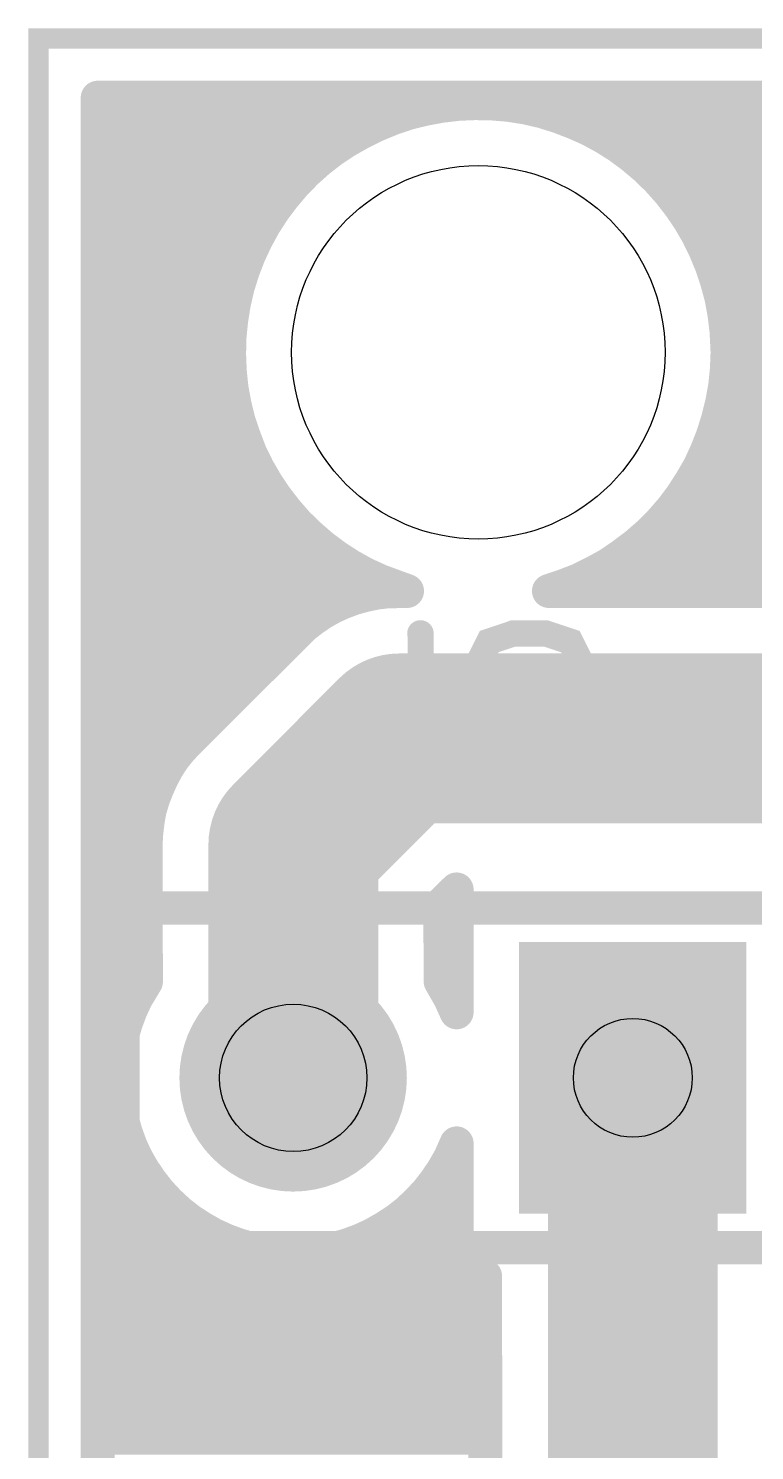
# Model space of a CAD drawing. Extents: x 0 to 2.03, y 0 to 1.72.
# Drawn here: x -0.003 to 0.2108, y 1.3027 to 1.7216 of the extents above; entities that cross this region are included whole.
import ezdxf

# ---------------------------------------------------------------- set-up
doc = ezdxf.new("R2010")
doc.units = 0
for name, color, linetype in [('Board_Outline', 17, 'CONTINUOUS'), ('Drill_Top', 9, 'CONTINUOUS'), ('Top', 5, 'CONTINUOUS'), ('Top_Silk', 2, 'CONTINUOUS')]:
    doc.layers.add(name, color=color, linetype=linetype)

msp = doc.modelspace()

# ---------------------------------------------------------------- linework, layer by layer
at = {"layer": 'Board_Outline', "linetype": 'CONTINUOUS', "const_width": 0.006}
msp.add_lwpolyline([(0.6312, 0.5874), (2.0248, 0.5874), (2.0248, 0), (0, 0), (0, 1.7186), (0.6312, 1.7186), (0.6312, 0.5874)], dxfattribs=at)
at = {"layer": 'Drill_Top'}
for centre, radius in [((0.1295, 1.6262), 0.055), ((0.075, 1.4125), 0.0217), ((0.175, 1.4125), 0.0175)]:
    msp.add_circle(centre, radius, dxfattribs=at)
at = {"layer": 'Top', "linetype": 'CONTINUOUS'}
for points, const_width in [([(0.6137, 1.7012), (0.0174, 1.7012)], 0.01), ([(0.0174, 1.7012), (0.0174, 0.0175)], 0.01), ([(0.1041, 1.6951), (0.1088, 1.6967)], 0.01), ([(0.1088, 1.6967), (0.1137, 1.6979)], 0.01), ([(0.1137, 1.6979), (0.1186, 1.6988)], 0.01), ([(0.1186, 1.6988), (0.1236, 1.6994)], 0.01), ([(0.1236, 1.6994), (0.1286, 1.6996)], 0.01), ([(0.1286, 1.6996), (0.1336, 1.6995)], 0.01), ([(0.1336, 1.6995), (0.1385, 1.6991)], 0.01), ([(0.1385, 1.6991), (0.1435, 1.6983)], 0.01), ([(0.1435, 1.6983), (0.1483, 1.6972)], 0.01), ([(0.1483, 1.6972), (0.1531, 1.6957)], 0.01), ([(0.1531, 1.6957), (0.1578, 1.6939)], 0.01), ([(0.095, 1.691), (0.0995, 1.6932)], 0.01), ([(0.0995, 1.6932), (0.1041, 1.6951)], 0.01), ([(0.1578, 1.6939), (0.1623, 1.6919)], 0.01), ([(0.1623, 1.6919), (0.1667, 1.6895)], 0.01), ([(0.0184, 1.6914), (0.0946, 1.6914)], 0.01), ([(0.0865, 1.6858), (0.0906, 1.6885)], 0.01), ([(0.0906, 1.6885), (0.095, 1.691)], 0.01), ([(0.1643, 1.6914), (0.6127, 1.6914)], 0.01), ([(0.1667, 1.6895), (0.171, 1.6868)], 0.01), ([(0.0825, 1.6827), (0.0865, 1.6858)], 0.01), ([(0.171, 1.6868), (0.175, 1.6838)], 0.01), ([(0.175, 1.6838), (0.1788, 1.6806)], 0.01), ([(0.0184, 1.6815), (0.0801, 1.6815)], 0.01), ([(0.0753, 1.6758), (0.0788, 1.6794)], 0.01), ([(0.0788, 1.6794), (0.0825, 1.6827)], 0.01), ([(0.1788, 1.6815), (0.6127, 1.6815)], 0.01), ([(0.1788, 1.6806), (0.1824, 1.6771)], 0.01), ([(0.0721, 1.672), (0.0753, 1.6758)], 0.01), ([(0.1824, 1.6771), (0.1857, 1.6734)], 0.01), ([(0.0184, 1.6716), (0.0708, 1.6716)], 0.01), ([(0.0691, 1.668), (0.0721, 1.672)], 0.01), ([(0.1857, 1.6734), (0.1888, 1.6694)], 0.01), ([(0.1881, 1.6716), (0.6127, 1.6716)], 0.01), ([(0.0664, 1.6638), (0.0691, 1.668)], 0.01), ([(0.1888, 1.6694), (0.1916, 1.6653)], 0.01), ([(0.064, 1.6594), (0.0664, 1.6638)], 0.01), ([(0.1916, 1.6653), (0.1941, 1.661)], 0.01), ([(0.0184, 1.6618), (0.0642, 1.6618)], 0.01), ([(0.0619, 1.6549), (0.064, 1.6594)], 0.01), ([(0.1941, 1.661), (0.1963, 1.6565)], 0.01), ([(0.1947, 1.6618), (0.6127, 1.6618)], 0.01), ([(0.0601, 1.6502), (0.0619, 1.6549)], 0.01), ([(0.1963, 1.6565), (0.1982, 1.6519)], 0.01), ([(0.0184, 1.6519), (0.0597, 1.6519)], 0.01), ([(0.0586, 1.6454), (0.0601, 1.6502)], 0.01), ([(0.1982, 1.6519), (0.1998, 1.6471)], 0.01), ([(0.1992, 1.6519), (0.6127, 1.6519)], 0.01), ([(0.0575, 1.6406), (0.0586, 1.6454)], 0.01), ([(0.1998, 1.6471), (0.2011, 1.6423)], 0.01), ([(0.0184, 1.642), (0.0568, 1.642)], 0.01), ([(0.2011, 1.6423), (0.202, 1.6374)], 0.01), ([(0.2021, 1.642), (0.6127, 1.642)], 0.01), ([(0.0567, 1.6356), (0.0575, 1.6406)], 0.01), ([(0.202, 1.6374), (0.2026, 1.6324)], 0.01), ([(0.0562, 1.6306), (0.0567, 1.6356)], 0.01), ([(0.0184, 1.6322), (0.0553, 1.6322)], 0.01), ([(0.0561, 1.6256), (0.0562, 1.6306)], 0.01), ([(0.2026, 1.6324), (0.2029, 1.6262)], 0.01), ([(0.2036, 1.6322), (0.6127, 1.6322)], 0.01), ([(0.0563, 1.6206), (0.0561, 1.6256)], 0.01), ([(0.2029, 1.6262), (0.2027, 1.6212)], 0.01), ([(0.0184, 1.6223), (0.0551, 1.6223)], 0.01), ([(0.0568, 1.6157), (0.0563, 1.6206)], 0.01), ([(0.2027, 1.6212), (0.2022, 1.6163)], 0.01), ([(0.2038, 1.6223), (0.6127, 1.6223)], 0.01), ([(0.2022, 1.6163), (0.2013, 1.6113)], 0.01), ([(0.0184, 1.6124), (0.0564, 1.6124)], 0.01), ([(0.0577, 1.6108), (0.0568, 1.6157)], 0.01), ([(0.2025, 1.6124), (0.6127, 1.6124)], 0.01), ([(0.0589, 1.6059), (0.0577, 1.6108)], 0.01), ([(0.2013, 1.6113), (0.2001, 1.6065)], 0.01), ([(0.0605, 1.6012), (0.0589, 1.6059)], 0.01), ([(0.2001, 1.6065), (0.1986, 1.6017)], 0.01), ([(0.0184, 1.6026), (0.059, 1.6026)], 0.01), ([(0.0623, 1.5965), (0.0605, 1.6012)], 0.01), ([(0.1986, 1.6017), (0.1968, 1.5971)], 0.01), ([(0.1999, 1.6026), (0.6127, 1.6026)], 0.01), ([(0.0645, 1.592), (0.0623, 1.5965)], 0.01), ([(0.1968, 1.5971), (0.1947, 1.5925)], 0.01), ([(0.0184, 1.5927), (0.0632, 1.5927)], 0.01), ([(0.067, 1.5877), (0.0645, 1.592)], 0.01), ([(0.1947, 1.5925), (0.1922, 1.5882)], 0.01), ([(0.1957, 1.5927), (0.6127, 1.5927)], 0.01), ([(0.0698, 1.5835), (0.067, 1.5877)], 0.01), ([(0.1922, 1.5882), (0.1895, 1.584)], 0.01), ([(0.0184, 1.5828), (0.0693, 1.5828)], 0.01), ([(0.0728, 1.5796), (0.0698, 1.5835)], 0.01), ([(0.1895, 1.584), (0.1865, 1.58)], 0.01), ([(0.1896, 1.5828), (0.6127, 1.5828)], 0.01), ([(0.0761, 1.5758), (0.0728, 1.5796)], 0.01), ([(0.1865, 1.58), (0.1832, 1.5762)], 0.01), ([(0.0797, 1.5723), (0.0761, 1.5758)], 0.01), ([(0.1832, 1.5762), (0.1797, 1.5727)], 0.01), ([(0.0184, 1.5729), (0.078, 1.5729)], 0.01), ([(0.0835, 1.569), (0.0797, 1.5723)], 0.01), ([(0.1797, 1.5727), (0.1759, 1.5694)], 0.01), ([(0.1809, 1.5729), (0.6127, 1.5729)], 0.01), ([(0.0875, 1.566), (0.0835, 1.569)], 0.01), ([(0.0917, 1.5633), (0.0875, 1.566)], 0.01), ([(0.1719, 1.5664), (0.1678, 1.5636)], 0.01), ([(0.1759, 1.5694), (0.1719, 1.5664)], 0.01), ([(0.0184, 1.5631), (0.091, 1.5631)], 0.01), ([(0.096, 1.5609), (0.0917, 1.5633)], 0.01), ([(0.1678, 1.5636), (0.1634, 1.5612)], 0.01), ([(0.1678, 1.5631), (0.6127, 1.5631)], 0.01), ([(0.1006, 1.5588), (0.096, 1.5609)], 0.01), ([(0.1085, 1.5559), (0.1006, 1.5588)], 0.01), ([(0.1589, 1.559), (0.1542, 1.5572)], 0.01), ([(0.1634, 1.5612), (0.1589, 1.559)], 0.01), ([(0.0896, 1.5526), (0.0928, 1.5538)], 0.01), ([(0.0928, 1.5538), (0.0961, 1.5547)], 0.01), ([(0.0961, 1.5547), (0.0994, 1.5554)], 0.01), ([(0.0994, 1.5554), (0.1028, 1.5558)], 0.01), ([(0.1028, 1.5558), (0.1085, 1.5559)], 0.01), ([(0.1542, 1.5572), (0.1503, 1.5559)], 0.01), ([(0.1503, 1.5559), (0.2624, 1.5559)], 0.01), ([(0.0184, 1.5532), (0.0902, 1.5532)], 0.01), ([(0.0807, 1.5476), (0.0835, 1.5495)], 0.01), ([(0.0835, 1.5495), (0.0865, 1.5512)], 0.01), ([(0.0865, 1.5512), (0.0896, 1.5526)], 0.01), ([(0.0443, 1.5119), (0.078, 1.5455)], 0.01), ([(0.078, 1.5455), (0.0807, 1.5476)], 0.01), ([(0.0184, 1.5433), (0.0747, 1.5433)], 0.01), ([(0.0184, 1.5335), (0.0648, 1.5335)], 0.01), ([(0.075, 1.4812), (0.1062, 1.5125)], 0.05), ([(0.1062, 1.5125), (0.2624, 1.5125)], 0.05), ([(0.0184, 1.5236), (0.055, 1.5236)], 0.01), ([(0.0184, 1.5137), (0.0451, 1.5137)], 0.01), ([(0.0419, 1.5094), (0.0443, 1.5119)], 0.01), ([(0.0398, 1.5068), (0.0419, 1.5094)], 0.01), ([(0.0184, 1.5039), (0.0369, 1.5039)], 0.01), ([(0.0363, 1.5009), (0.0379, 1.5039)], 0.01), ([(0.0379, 1.5039), (0.0398, 1.5068)], 0.01), ([(0.0349, 1.4978), (0.0363, 1.5009)], 0.01), ([(0.075, 1.4125), (0.075, 1.4812)], 0.05), ([(0.0327, 1.4914), (0.0337, 1.4947)], 0.01), ([(0.0337, 1.4947), (0.0349, 1.4978)], 0.01), ([(0.0184, 1.494), (0.0325, 1.494)], 0.01), ([(0.0321, 1.488), (0.0327, 1.4914)], 0.01), ([(0.0317, 1.4846), (0.0321, 1.488)], 0.01), ([(0.0184, 1.4841), (0.0307, 1.4841)], 0.01), ([(0.0315, 1.4812), (0.0317, 1.4846)], 0.01), ([(0.0316, 1.4408), (0.0315, 1.4812)], 0.01), ([(0.0184, 1.4743), (0.0306, 1.4743)], 0.01), ([(0.1231, 1.468), (0.1183, 1.4633)], 0.01), ([(0.1231, 1.4318), (0.1231, 1.468)], 0.01), ([(0.0184, 1.4644), (0.0306, 1.4644)], 0.01), ([(0.1183, 1.4633), (0.1184, 1.4409)], 0.01), ([(0.0184, 1.4545), (0.0306, 1.4545)], 0.01), ([(0.0184, 1.4447), (0.0306, 1.4447)], 0.01), ([(0.0287, 1.436), (0.0316, 1.4408)], 0.01), ([(0.1184, 1.4409), (0.1212, 1.436)], 0.01), ([(0.027, 1.4323), (0.0287, 1.436)], 0.01), ([(0.1212, 1.436), (0.1231, 1.4318)], 0.01), ([(0.0184, 1.4348), (0.0271, 1.4348)], 0.01), ([(0.0256, 1.4285), (0.027, 1.4323)], 0.01), ([(0.175, 1.2062), (0.175, 1.4125)], 0.05), ([(0.0245, 1.4246), (0.0256, 1.4285)], 0.01), ([(0.0184, 1.4249), (0.0236, 1.4249)], 0.01), ([(0.0237, 1.4206), (0.0245, 1.4246)], 0.01), ([(0.0232, 1.4166), (0.0237, 1.4206)], 0.01), ([(0.0184, 1.415), (0.0221, 1.415)], 0.01), ([(0.0231, 1.4125), (0.0232, 1.4166)], 0.01), ([(0.0232, 1.4084), (0.0231, 1.4125)], 0.01), ([(0.0237, 1.4044), (0.0232, 1.4084)], 0.01), ([(0.0184, 1.4052), (0.0226, 1.4052)], 0.01), ([(0.0245, 1.4004), (0.0237, 1.4044)], 0.01), ([(0.0256, 1.3965), (0.0245, 1.4004)], 0.01), ([(0.0184, 1.3953), (0.025, 1.3953)], 0.01), ([(0.027, 1.3926), (0.0256, 1.3965)], 0.01), ([(0.0287, 1.3889), (0.027, 1.3926)], 0.01), ([(0.1231, 1.3932), (0.1212, 1.3889)], 0.01), ([(0.1231, 1.3541), (0.1231, 1.3932)], 0.01), ([(0.0307, 1.3854), (0.0287, 1.3889)], 0.01), ([(0.1212, 1.3889), (0.1192, 1.3854)], 0.01), ([(0.0184, 1.3854), (0.0297, 1.3854)], 0.01), ([(0.033, 1.382), (0.0307, 1.3854)], 0.01), ([(0.0355, 1.3788), (0.033, 1.382)], 0.01), ([(0.1169, 1.382), (0.1144, 1.3788)], 0.01), ([(0.1192, 1.3854), (0.1169, 1.382)], 0.01), ([(0.0383, 1.3758), (0.0355, 1.3788)], 0.01), ([(0.1144, 1.3788), (0.1116, 1.3758)], 0.01), ([(0.0184, 1.3756), (0.0375, 1.3756)], 0.01), ([(0.0413, 1.373), (0.0383, 1.3758)], 0.01), ([(0.1116, 1.3758), (0.1086, 1.373)], 0.01), ([(0.1124, 1.3756), (0.1221, 1.3756)], 0.01), ([(0.0445, 1.3705), (0.0413, 1.373)], 0.01), ([(0.0479, 1.3683), (0.0445, 1.3705)], 0.01), ([(0.1054, 1.3705), (0.102, 1.3683)], 0.01), ([(0.1086, 1.373), (0.1054, 1.3705)], 0.01), ([(0.0184, 1.3657), (0.0516, 1.3657)], 0.01), ([(0.0514, 1.3663), (0.0479, 1.3683)], 0.01), ([(0.0551, 1.3646), (0.0514, 1.3663)], 0.01), ([(0.0985, 1.3663), (0.0948, 1.3646)], 0.01), ([(0.0983, 1.3657), (0.1221, 1.3657)], 0.01), ([(0.102, 1.3683), (0.0985, 1.3663)], 0.01), ([(0.0589, 1.3632), (0.0551, 1.3646)], 0.01), ([(0.0628, 1.3621), (0.0589, 1.3632)], 0.01), ([(0.0668, 1.3613), (0.0628, 1.3621)], 0.01), ([(0.0709, 1.3608), (0.0668, 1.3613)], 0.01), ([(0.075, 1.3606), (0.0709, 1.3608)], 0.01), ([(0.079, 1.3608), (0.075, 1.3606)], 0.01), ([(0.0831, 1.3613), (0.079, 1.3608)], 0.01), ([(0.0871, 1.3621), (0.0831, 1.3613)], 0.01), ([(0.091, 1.3632), (0.0871, 1.3621)], 0.01), ([(0.0948, 1.3646), (0.091, 1.3632)], 0.01), ([(0.0184, 1.3558), (0.1221, 1.3558)], 0.01), ([(0.1315, 1.3541), (0.1231, 1.3541)], 0.01), ([(0.1316, 1.2242), (0.1315, 1.3541)], 0.01), ([(0.0184, 1.346), (0.1306, 1.346)], 0.01), ([(0.0184, 1.3361), (0.1306, 1.3361)], 0.01), ([(0.0184, 1.3262), (0.1306, 1.3262)], 0.01), ([(0.0184, 1.3164), (0.1306, 1.3164)], 0.01), ([(0.0184, 1.3065), (0.1306, 1.3065)], 0.01)]:
    msp.add_lwpolyline(points, dxfattribs=dict(at, const_width=const_width))
for points, const_width in [([(0.0149, 1.7012, 1), (0.0199, 1.7012, 1), (0.0149, 1.7012, 1)], 0.005), ([(0.0149, 1.7012, 1), (0.0199, 1.7012, 1), (0.0149, 1.7012, 1)], 0.005), ([(0.1063, 1.6967, 1), (0.1113, 1.6967, 1), (0.1063, 1.6967, 1)], 0.005), ([(0.1063, 1.6967, 1), (0.1113, 1.6967, 1), (0.1063, 1.6967, 1)], 0.005), ([(0.1112, 1.6979, 1), (0.1162, 1.6979, 1), (0.1112, 1.6979, 1)], 0.005), ([(0.1112, 1.6979, 1), (0.1162, 1.6979, 1), (0.1112, 1.6979, 1)], 0.005), ([(0.1161, 1.6988, 1), (0.1211, 1.6988, 1), (0.1161, 1.6988, 1)], 0.005), ([(0.1161, 1.6988, 1), (0.1211, 1.6988, 1), (0.1161, 1.6988, 1)], 0.005), ([(0.1211, 1.6994, 1), (0.1261, 1.6994, 1), (0.1211, 1.6994, 1)], 0.005), ([(0.1211, 1.6994, 1), (0.1261, 1.6994, 1), (0.1211, 1.6994, 1)], 0.005), ([(0.1261, 1.6996, 1), (0.1311, 1.6996, 1), (0.1261, 1.6996, 1)], 0.005), ([(0.1261, 1.6996, 1), (0.1311, 1.6996, 1), (0.1261, 1.6996, 1)], 0.005), ([(0.1311, 1.6995, 1), (0.1361, 1.6995, 1), (0.1311, 1.6995, 1)], 0.005), ([(0.1311, 1.6995, 1), (0.1361, 1.6995, 1), (0.1311, 1.6995, 1)], 0.005), ([(0.136, 1.6991, 1), (0.141, 1.6991, 1), (0.136, 1.6991, 1)], 0.005), ([(0.136, 1.6991, 1), (0.141, 1.6991, 1), (0.136, 1.6991, 1)], 0.005), ([(0.141, 1.6983, 1), (0.146, 1.6983, 1), (0.141, 1.6983, 1)], 0.005), ([(0.141, 1.6983, 1), (0.146, 1.6983, 1), (0.141, 1.6983, 1)], 0.005), ([(0.1458, 1.6972, 1), (0.1508, 1.6972, 1), (0.1458, 1.6972, 1)], 0.005), ([(0.1458, 1.6972, 1), (0.1508, 1.6972, 1), (0.1458, 1.6972, 1)], 0.005), ([(0.1506, 1.6957, 1), (0.1556, 1.6957, 1), (0.1506, 1.6957, 1)], 0.005), ([(0.1506, 1.6957, 1), (0.1556, 1.6957, 1), (0.1506, 1.6957, 1)], 0.005), ([(0.097, 1.6932, 1), (0.102, 1.6932, 1), (0.097, 1.6932, 1)], 0.005), ([(0.097, 1.6932, 1), (0.102, 1.6932, 1), (0.097, 1.6932, 1)], 0.005), ([(0.1016, 1.6951, 1), (0.1066, 1.6951, 1), (0.1016, 1.6951, 1)], 0.005), ([(0.1016, 1.6951, 1), (0.1066, 1.6951, 1), (0.1016, 1.6951, 1)], 0.005), ([(0.1553, 1.6939, 1), (0.1603, 1.6939, 1), (0.1553, 1.6939, 1)], 0.005), ([(0.1553, 1.6939, 1), (0.1603, 1.6939, 1), (0.1553, 1.6939, 1)], 0.005), ([(0.1598, 1.6919, 1), (0.1648, 1.6919, 1), (0.1598, 1.6919, 1)], 0.005), ([(0.1598, 1.6919, 1), (0.1648, 1.6919, 1), (0.1598, 1.6919, 1)], 0.005), ([(0.0881, 1.6885, 1), (0.0931, 1.6885, 1), (0.0881, 1.6885, 1)], 0.005), ([(0.0881, 1.6885, 1), (0.0931, 1.6885, 1), (0.0881, 1.6885, 1)], 0.005), ([(0.0925, 1.691, 1), (0.0975, 1.691, 1), (0.0925, 1.691, 1)], 0.005), ([(0.0925, 1.691, 1), (0.0975, 1.691, 1), (0.0925, 1.691, 1)], 0.005), ([(0.1642, 1.6895, 1), (0.1692, 1.6895, 1), (0.1642, 1.6895, 1)], 0.005), ([(0.1642, 1.6895, 1), (0.1692, 1.6895, 1), (0.1642, 1.6895, 1)], 0.005), ([(0.084, 1.6858, 1), (0.089, 1.6858, 1), (0.084, 1.6858, 1)], 0.005), ([(0.084, 1.6858, 1), (0.089, 1.6858, 1), (0.084, 1.6858, 1)], 0.005), ([(0.1685, 1.6868, 1), (0.1735, 1.6868, 1), (0.1685, 1.6868, 1)], 0.005), ([(0.1685, 1.6868, 1), (0.1735, 1.6868, 1), (0.1685, 1.6868, 1)], 0.005), ([(0.1725, 1.6838, 1), (0.1775, 1.6838, 1), (0.1725, 1.6838, 1)], 0.005), ([(0.1725, 1.6838, 1), (0.1775, 1.6838, 1), (0.1725, 1.6838, 1)], 0.005), ([(0.0763, 1.6794, 1), (0.0813, 1.6794, 1), (0.0763, 1.6794, 1)], 0.005), ([(0.0763, 1.6794, 1), (0.0813, 1.6794, 1), (0.0763, 1.6794, 1)], 0.005), ([(0.08, 1.6827, 1), (0.085, 1.6827, 1), (0.08, 1.6827, 1)], 0.005), ([(0.08, 1.6827, 1), (0.085, 1.6827, 1), (0.08, 1.6827, 1)], 0.005), ([(0.1763, 1.6806, 1), (0.1813, 1.6806, 1), (0.1763, 1.6806, 1)], 0.005), ([(0.1763, 1.6806, 1), (0.1813, 1.6806, 1), (0.1763, 1.6806, 1)], 0.005), ([(0.0728, 1.6758, 1), (0.0778, 1.6758, 1), (0.0728, 1.6758, 1)], 0.005), ([(0.0728, 1.6758, 1), (0.0778, 1.6758, 1), (0.0728, 1.6758, 1)], 0.005), ([(0.1799, 1.6771, 1), (0.1849, 1.6771, 1), (0.1799, 1.6771, 1)], 0.005), ([(0.1799, 1.6771, 1), (0.1849, 1.6771, 1), (0.1799, 1.6771, 1)], 0.005), ([(0.0696, 1.672, 1), (0.0746, 1.672, 1), (0.0696, 1.672, 1)], 0.005), ([(0.0696, 1.672, 1), (0.0746, 1.672, 1), (0.0696, 1.672, 1)], 0.005), ([(0.1832, 1.6734, 1), (0.1882, 1.6734, 1), (0.1832, 1.6734, 1)], 0.005), ([(0.1832, 1.6734, 1), (0.1882, 1.6734, 1), (0.1832, 1.6734, 1)], 0.005), ([(0.0666, 1.668, 1), (0.0716, 1.668, 1), (0.0666, 1.668, 1)], 0.005), ([(0.0666, 1.668, 1), (0.0716, 1.668, 1), (0.0666, 1.668, 1)], 0.005), ([(0.1863, 1.6694, 1), (0.1913, 1.6694, 1), (0.1863, 1.6694, 1)], 0.005), ([(0.1863, 1.6694, 1), (0.1913, 1.6694, 1), (0.1863, 1.6694, 1)], 0.005), ([(0.0639, 1.6638, 1), (0.0689, 1.6638, 1), (0.0639, 1.6638, 1)], 0.005), ([(0.0639, 1.6638, 1), (0.0689, 1.6638, 1), (0.0639, 1.6638, 1)], 0.005), ([(0.1891, 1.6653, 1), (0.1941, 1.6653, 1), (0.1891, 1.6653, 1)], 0.005), ([(0.1891, 1.6653, 1), (0.1941, 1.6653, 1), (0.1891, 1.6653, 1)], 0.005), ([(0.0615, 1.6594, 1), (0.0665, 1.6594, 1), (0.0615, 1.6594, 1)], 0.005), ([(0.0615, 1.6594, 1), (0.0665, 1.6594, 1), (0.0615, 1.6594, 1)], 0.005), ([(0.1916, 1.661, 1), (0.1966, 1.661, 1), (0.1916, 1.661, 1)], 0.005), ([(0.1916, 1.661, 1), (0.1966, 1.661, 1), (0.1916, 1.661, 1)], 0.005), ([(0.0594, 1.6549, 1), (0.0644, 1.6549, 1), (0.0594, 1.6549, 1)], 0.005), ([(0.0594, 1.6549, 1), (0.0644, 1.6549, 1), (0.0594, 1.6549, 1)], 0.005), ([(0.1938, 1.6565, 1), (0.1988, 1.6565, 1), (0.1938, 1.6565, 1)], 0.005), ([(0.1938, 1.6565, 1), (0.1988, 1.6565, 1), (0.1938, 1.6565, 1)], 0.005), ([(0.0576, 1.6502, 1), (0.0626, 1.6502, 1), (0.0576, 1.6502, 1)], 0.005), ([(0.0576, 1.6502, 1), (0.0626, 1.6502, 1), (0.0576, 1.6502, 1)], 0.005), ([(0.1957, 1.6519, 1), (0.2007, 1.6519, 1), (0.1957, 1.6519, 1)], 0.005), ([(0.1957, 1.6519, 1), (0.2007, 1.6519, 1), (0.1957, 1.6519, 1)], 0.005), ([(0.0561, 1.6454, 1), (0.0611, 1.6454, 1), (0.0561, 1.6454, 1)], 0.005), ([(0.0561, 1.6454, 1), (0.0611, 1.6454, 1), (0.0561, 1.6454, 1)], 0.005), ([(0.1973, 1.6471, 1), (0.2023, 1.6471, 1), (0.1973, 1.6471, 1)], 0.005), ([(0.1973, 1.6471, 1), (0.2023, 1.6471, 1), (0.1973, 1.6471, 1)], 0.005), ([(0.1986, 1.6423, 1), (0.2036, 1.6423, 1), (0.1986, 1.6423, 1)], 0.005), ([(0.1986, 1.6423, 1), (0.2036, 1.6423, 1), (0.1986, 1.6423, 1)], 0.005), ([(0.055, 1.6406, 1), (0.06, 1.6406, 1), (0.055, 1.6406, 1)], 0.005), ([(0.055, 1.6406, 1), (0.06, 1.6406, 1), (0.055, 1.6406, 1)], 0.005), ([(0.1995, 1.6374, 1), (0.2045, 1.6374, 1), (0.1995, 1.6374, 1)], 0.005), ([(0.1995, 1.6374, 1), (0.2045, 1.6374, 1), (0.1995, 1.6374, 1)], 0.005), ([(0.0542, 1.6356, 1), (0.0592, 1.6356, 1), (0.0542, 1.6356, 1)], 0.005), ([(0.0542, 1.6356, 1), (0.0592, 1.6356, 1), (0.0542, 1.6356, 1)], 0.005), ([(0.0537, 1.6306, 1), (0.0587, 1.6306, 1), (0.0537, 1.6306, 1)], 0.005), ([(0.0537, 1.6306, 1), (0.0587, 1.6306, 1), (0.0537, 1.6306, 1)], 0.005), ([(0.2001, 1.6324, 1), (0.2051, 1.6324, 1), (0.2001, 1.6324, 1)], 0.005), ([(0.2001, 1.6324, 1), (0.2051, 1.6324, 1), (0.2001, 1.6324, 1)], 0.005), ([(0.0536, 1.6256, 1), (0.0586, 1.6256, 1), (0.0536, 1.6256, 1)], 0.005), ([(0.0536, 1.6256, 1), (0.0586, 1.6256, 1), (0.0536, 1.6256, 1)], 0.005), ([(0.2004, 1.6262, 1), (0.2054, 1.6262, 1), (0.2004, 1.6262, 1)], 0.005), ([(0.2004, 1.6262, 1), (0.2054, 1.6262, 1), (0.2004, 1.6262, 1)], 0.005), ([(0.0538, 1.6206, 1), (0.0588, 1.6206, 1), (0.0538, 1.6206, 1)], 0.005), ([(0.0538, 1.6206, 1), (0.0588, 1.6206, 1), (0.0538, 1.6206, 1)], 0.005), ([(0.2002, 1.6212, 1), (0.2052, 1.6212, 1), (0.2002, 1.6212, 1)], 0.005), ([(0.2002, 1.6212, 1), (0.2052, 1.6212, 1), (0.2002, 1.6212, 1)], 0.005), ([(0.1997, 1.6163, 1), (0.2047, 1.6163, 1), (0.1997, 1.6163, 1)], 0.005), ([(0.1997, 1.6163, 1), (0.2047, 1.6163, 1), (0.1997, 1.6163, 1)], 0.005), ([(0.0543, 1.6157, 1), (0.0593, 1.6157, 1), (0.0543, 1.6157, 1)], 0.005), ([(0.0543, 1.6157, 1), (0.0593, 1.6157, 1), (0.0543, 1.6157, 1)], 0.005), ([(0.0552, 1.6108, 1), (0.0602, 1.6108, 1), (0.0552, 1.6108, 1)], 0.005), ([(0.0552, 1.6108, 1), (0.0602, 1.6108, 1), (0.0552, 1.6108, 1)], 0.005), ([(0.1988, 1.6113, 1), (0.2038, 1.6113, 1), (0.1988, 1.6113, 1)], 0.005), ([(0.1988, 1.6113, 1), (0.2038, 1.6113, 1), (0.1988, 1.6113, 1)], 0.005), ([(0.0564, 1.6059, 1), (0.0614, 1.6059, 1), (0.0564, 1.6059, 1)], 0.005), ([(0.0564, 1.6059, 1), (0.0614, 1.6059, 1), (0.0564, 1.6059, 1)], 0.005), ([(0.1976, 1.6065, 1), (0.2026, 1.6065, 1), (0.1976, 1.6065, 1)], 0.005), ([(0.1976, 1.6065, 1), (0.2026, 1.6065, 1), (0.1976, 1.6065, 1)], 0.005), ([(0.058, 1.6012, 1), (0.063, 1.6012, 1), (0.058, 1.6012, 1)], 0.005), ([(0.058, 1.6012, 1), (0.063, 1.6012, 1), (0.058, 1.6012, 1)], 0.005), ([(0.1961, 1.6017, 1), (0.2011, 1.6017, 1), (0.1961, 1.6017, 1)], 0.005), ([(0.1961, 1.6017, 1), (0.2011, 1.6017, 1), (0.1961, 1.6017, 1)], 0.005), ([(0.0598, 1.5965, 1), (0.0648, 1.5965, 1), (0.0598, 1.5965, 1)], 0.005), ([(0.0598, 1.5965, 1), (0.0648, 1.5965, 1), (0.0598, 1.5965, 1)], 0.005), ([(0.1943, 1.5971, 1), (0.1993, 1.5971, 1), (0.1943, 1.5971, 1)], 0.005), ([(0.1943, 1.5971, 1), (0.1993, 1.5971, 1), (0.1943, 1.5971, 1)], 0.005), ([(0.062, 1.592, 1), (0.067, 1.592, 1), (0.062, 1.592, 1)], 0.005), ([(0.062, 1.592, 1), (0.067, 1.592, 1), (0.062, 1.592, 1)], 0.005), ([(0.1922, 1.5925, 1), (0.1972, 1.5925, 1), (0.1922, 1.5925, 1)], 0.005), ([(0.1922, 1.5925, 1), (0.1972, 1.5925, 1), (0.1922, 1.5925, 1)], 0.005), ([(0.0645, 1.5877, 1), (0.0695, 1.5877, 1), (0.0645, 1.5877, 1)], 0.005), ([(0.0645, 1.5877, 1), (0.0695, 1.5877, 1), (0.0645, 1.5877, 1)], 0.005), ([(0.1897, 1.5882, 1), (0.1947, 1.5882, 1), (0.1897, 1.5882, 1)], 0.005), ([(0.1897, 1.5882, 1), (0.1947, 1.5882, 1), (0.1897, 1.5882, 1)], 0.005), ([(0.0673, 1.5835, 1), (0.0723, 1.5835, 1), (0.0673, 1.5835, 1)], 0.005), ([(0.0673, 1.5835, 1), (0.0723, 1.5835, 1), (0.0673, 1.5835, 1)], 0.005), ([(0.187, 1.584, 1), (0.192, 1.584, 1), (0.187, 1.584, 1)], 0.005), ([(0.187, 1.584, 1), (0.192, 1.584, 1), (0.187, 1.584, 1)], 0.005), ([(0.0703, 1.5796, 1), (0.0753, 1.5796, 1), (0.0703, 1.5796, 1)], 0.005), ([(0.0703, 1.5796, 1), (0.0753, 1.5796, 1), (0.0703, 1.5796, 1)], 0.005), ([(0.184, 1.58, 1), (0.189, 1.58, 1), (0.184, 1.58, 1)], 0.005), ([(0.184, 1.58, 1), (0.189, 1.58, 1), (0.184, 1.58, 1)], 0.005), ([(0.0736, 1.5758, 1), (0.0786, 1.5758, 1), (0.0736, 1.5758, 1)], 0.005), ([(0.0736, 1.5758, 1), (0.0786, 1.5758, 1), (0.0736, 1.5758, 1)], 0.005), ([(0.1807, 1.5762, 1), (0.1857, 1.5762, 1), (0.1807, 1.5762, 1)], 0.005), ([(0.1807, 1.5762, 1), (0.1857, 1.5762, 1), (0.1807, 1.5762, 1)], 0.005), ([(0.0772, 1.5723, 1), (0.0822, 1.5723, 1), (0.0772, 1.5723, 1)], 0.005), ([(0.0772, 1.5723, 1), (0.0822, 1.5723, 1), (0.0772, 1.5723, 1)], 0.005), ([(0.1772, 1.5727, 1), (0.1822, 1.5727, 1), (0.1772, 1.5727, 1)], 0.005), ([(0.1772, 1.5727, 1), (0.1822, 1.5727, 1), (0.1772, 1.5727, 1)], 0.005), ([(0.081, 1.569, 1), (0.086, 1.569, 1), (0.081, 1.569, 1)], 0.005), ([(0.081, 1.569, 1), (0.086, 1.569, 1), (0.081, 1.569, 1)], 0.005), ([(0.085, 1.566, 1), (0.09, 1.566, 1), (0.085, 1.566, 1)], 0.005), ([(0.085, 1.566, 1), (0.09, 1.566, 1), (0.085, 1.566, 1)], 0.005), ([(0.1694, 1.5664, 1), (0.1744, 1.5664, 1), (0.1694, 1.5664, 1)], 0.005), ([(0.1694, 1.5664, 1), (0.1744, 1.5664, 1), (0.1694, 1.5664, 1)], 0.005), ([(0.1734, 1.5694, 1), (0.1784, 1.5694, 1), (0.1734, 1.5694, 1)], 0.005), ([(0.1734, 1.5694, 1), (0.1784, 1.5694, 1), (0.1734, 1.5694, 1)], 0.005), ([(0.0892, 1.5633, 1), (0.0942, 1.5633, 1), (0.0892, 1.5633, 1)], 0.005), ([(0.0892, 1.5633, 1), (0.0942, 1.5633, 1), (0.0892, 1.5633, 1)], 0.005), ([(0.1653, 1.5636, 1), (0.1703, 1.5636, 1), (0.1653, 1.5636, 1)], 0.005), ([(0.1653, 1.5636, 1), (0.1703, 1.5636, 1), (0.1653, 1.5636, 1)], 0.005), ([(0.0935, 1.5609, 1), (0.0985, 1.5609, 1), (0.0935, 1.5609, 1)], 0.005), ([(0.0935, 1.5609, 1), (0.0985, 1.5609, 1), (0.0935, 1.5609, 1)], 0.005), ([(0.0981, 1.5588, 1), (0.1031, 1.5588, 1), (0.0981, 1.5588, 1)], 0.005), ([(0.0981, 1.5588, 1), (0.1031, 1.5588, 1), (0.0981, 1.5588, 1)], 0.005), ([(0.1564, 1.559, 1), (0.1614, 1.559, 1), (0.1564, 1.559, 1)], 0.005), ([(0.1564, 1.559, 1), (0.1614, 1.559, 1), (0.1564, 1.559, 1)], 0.005), ([(0.1609, 1.5612, 1), (0.1659, 1.5612, 1), (0.1609, 1.5612, 1)], 0.005), ([(0.1609, 1.5612, 1), (0.1659, 1.5612, 1), (0.1609, 1.5612, 1)], 0.005), ([(0.0903, 1.5538, 1), (0.0953, 1.5538, 1), (0.0903, 1.5538, 1)], 0.005), ([(0.0903, 1.5538, 1), (0.0953, 1.5538, 1), (0.0903, 1.5538, 1)], 0.005), ([(0.0936, 1.5547, 1), (0.0986, 1.5547, 1), (0.0936, 1.5547, 1)], 0.005), ([(0.0936, 1.5547, 1), (0.0986, 1.5547, 1), (0.0936, 1.5547, 1)], 0.005), ([(0.0969, 1.5554, 1), (0.1019, 1.5554, 1), (0.0969, 1.5554, 1)], 0.005), ([(0.0969, 1.5554, 1), (0.1019, 1.5554, 1), (0.0969, 1.5554, 1)], 0.005), ([(0.1003, 1.5558, 1), (0.1053, 1.5558, 1), (0.1003, 1.5558, 1)], 0.005), ([(0.1003, 1.5558, 1), (0.1053, 1.5558, 1), (0.1003, 1.5558, 1)], 0.005), ([(0.106, 1.5559, 1), (0.111, 1.5559, 1), (0.106, 1.5559, 1)], 0.005), ([(0.106, 1.5559, 1), (0.111, 1.5559, 1), (0.106, 1.5559, 1)], 0.005), ([(0.1478, 1.5559, 1), (0.1528, 1.5559, 1), (0.1478, 1.5559, 1)], 0.005), ([(0.1478, 1.5559, 1), (0.1528, 1.5559, 1), (0.1478, 1.5559, 1)], 0.005), ([(0.1517, 1.5572, 1), (0.1567, 1.5572, 1), (0.1517, 1.5572, 1)], 0.005), ([(0.1517, 1.5572, 1), (0.1567, 1.5572, 1), (0.1517, 1.5572, 1)], 0.005), ([(0.081, 1.5495, 1), (0.086, 1.5495, 1), (0.081, 1.5495, 1)], 0.005), ([(0.081, 1.5495, 1), (0.086, 1.5495, 1), (0.081, 1.5495, 1)], 0.005), ([(0.084, 1.5512, 1), (0.089, 1.5512, 1), (0.084, 1.5512, 1)], 0.005), ([(0.084, 1.5512, 1), (0.089, 1.5512, 1), (0.084, 1.5512, 1)], 0.005), ([(0.0871, 1.5526, 1), (0.0921, 1.5526, 1), (0.0871, 1.5526, 1)], 0.005), ([(0.0871, 1.5526, 1), (0.0921, 1.5526, 1), (0.0871, 1.5526, 1)], 0.005), ([(0.0755, 1.5455, 1), (0.0805, 1.5455, 1), (0.0755, 1.5455, 1)], 0.005), ([(0.0755, 1.5455, 1), (0.0805, 1.5455, 1), (0.0755, 1.5455, 1)], 0.005), ([(0.0782, 1.5476, 1), (0.0832, 1.5476, 1), (0.0782, 1.5476, 1)], 0.005), ([(0.0782, 1.5476, 1), (0.0832, 1.5476, 1), (0.0782, 1.5476, 1)], 0.005), ([(0.0937, 1.5125, 1), (0.1187, 1.5125, 1), (0.0937, 1.5125, 1)], 0.025), ([(0.0937, 1.5125, 1), (0.1187, 1.5125, 1), (0.0937, 1.5125, 1)], 0.025), ([(0.0418, 1.5119, 1), (0.0468, 1.5119, 1), (0.0418, 1.5119, 1)], 0.005), ([(0.0418, 1.5119, 1), (0.0468, 1.5119, 1), (0.0418, 1.5119, 1)], 0.005), ([(0.0394, 1.5094, 1), (0.0444, 1.5094, 1), (0.0394, 1.5094, 1)], 0.005), ([(0.0394, 1.5094, 1), (0.0444, 1.5094, 1), (0.0394, 1.5094, 1)], 0.005), ([(0.0354, 1.5039, 1), (0.0404, 1.5039, 1), (0.0354, 1.5039, 1)], 0.005), ([(0.0354, 1.5039, 1), (0.0404, 1.5039, 1), (0.0354, 1.5039, 1)], 0.005), ([(0.0373, 1.5068, 1), (0.0423, 1.5068, 1), (0.0373, 1.5068, 1)], 0.005), ([(0.0373, 1.5068, 1), (0.0423, 1.5068, 1), (0.0373, 1.5068, 1)], 0.005), ([(0.0338, 1.5009, 1), (0.0388, 1.5009, 1), (0.0338, 1.5009, 1)], 0.005), ([(0.0338, 1.5009, 1), (0.0388, 1.5009, 1), (0.0338, 1.5009, 1)], 0.005), ([(0.0625, 1.4812, 1), (0.0875, 1.4812, 1), (0.0625, 1.4812, 1)], 0.025), ([(0.0625, 1.4812, 1), (0.0875, 1.4812, 1), (0.0625, 1.4812, 1)], 0.025), ([(0.0312, 1.4947, 1), (0.0362, 1.4947, 1), (0.0312, 1.4947, 1)], 0.005), ([(0.0312, 1.4947, 1), (0.0362, 1.4947, 1), (0.0312, 1.4947, 1)], 0.005), ([(0.0324, 1.4978, 1), (0.0374, 1.4978, 1), (0.0324, 1.4978, 1)], 0.005), ([(0.0324, 1.4978, 1), (0.0374, 1.4978, 1), (0.0324, 1.4978, 1)], 0.005), ([(0.0302, 1.4914, 1), (0.0352, 1.4914, 1), (0.0302, 1.4914, 1)], 0.005), ([(0.0302, 1.4914, 1), (0.0352, 1.4914, 1), (0.0302, 1.4914, 1)], 0.005), ([(0.0296, 1.488, 1), (0.0346, 1.488, 1), (0.0296, 1.488, 1)], 0.005), ([(0.0296, 1.488, 1), (0.0346, 1.488, 1), (0.0296, 1.488, 1)], 0.005), ([(0.0292, 1.4846, 1), (0.0342, 1.4846, 1), (0.0292, 1.4846, 1)], 0.005), ([(0.0292, 1.4846, 1), (0.0342, 1.4846, 1), (0.0292, 1.4846, 1)], 0.005), ([(0.029, 1.4812, 1), (0.034, 1.4812, 1), (0.029, 1.4812, 1)], 0.005), ([(0.029, 1.4812, 1), (0.034, 1.4812, 1), (0.029, 1.4812, 1)], 0.005), ([(0.1206, 1.468, 1), (0.1256, 1.468, 1), (0.1206, 1.468, 1)], 0.005), ([(0.1206, 1.468, 1), (0.1256, 1.468, 1), (0.1206, 1.468, 1)], 0.005), ([(0.1158, 1.4633, 1), (0.1208, 1.4633, 1), (0.1158, 1.4633, 1)], 0.005), ([(0.1158, 1.4633, 1), (0.1208, 1.4633, 1), (0.1158, 1.4633, 1)], 0.005), ([(0.0291, 1.4408, 1), (0.0341, 1.4408, 1), (0.0291, 1.4408, 1)], 0.005), ([(0.0291, 1.4408, 1), (0.0341, 1.4408, 1), (0.0291, 1.4408, 1)], 0.005), ([(0.0917, 1.4125, 1), (0.0582, 1.4125, 1), (0.0917, 1.4125, 1)], 0.0335), ([(0.1159, 1.4409, 1), (0.1209, 1.4409, 1), (0.1159, 1.4409, 1)], 0.005), ([(0.1159, 1.4409, 1), (0.1209, 1.4409, 1), (0.1159, 1.4409, 1)], 0.005), ([(0.0262, 1.436, 1), (0.0312, 1.436, 1), (0.0262, 1.436, 1)], 0.005), ([(0.0262, 1.436, 1), (0.0312, 1.436, 1), (0.0262, 1.436, 1)], 0.005), ([(0.1187, 1.436, 1), (0.1237, 1.436, 1), (0.1187, 1.436, 1)], 0.005), ([(0.1187, 1.436, 1), (0.1237, 1.436, 1), (0.1187, 1.436, 1)], 0.005), ([(0.0245, 1.4323, 1), (0.0295, 1.4323, 1), (0.0245, 1.4323, 1)], 0.005), ([(0.0245, 1.4323, 1), (0.0295, 1.4323, 1), (0.0245, 1.4323, 1)], 0.005), ([(0.0625, 1.4125, 1), (0.0875, 1.4125, 1), (0.0625, 1.4125, 1)], 0.025), ([(0.1206, 1.4318, 1), (0.1256, 1.4318, 1), (0.1206, 1.4318, 1)], 0.005), ([(0.1206, 1.4318, 1), (0.1256, 1.4318, 1), (0.1206, 1.4318, 1)], 0.005), ([(0.1625, 1.4125, 1), (0.1875, 1.4125, 1), (0.1625, 1.4125, 1)], 0.025), ([(0.0231, 1.4285, 1), (0.0281, 1.4285, 1), (0.0231, 1.4285, 1)], 0.005), ([(0.0231, 1.4285, 1), (0.0281, 1.4285, 1), (0.0231, 1.4285, 1)], 0.005), ([(0.022, 1.4246, 1), (0.027, 1.4246, 1), (0.022, 1.4246, 1)], 0.005), ([(0.022, 1.4246, 1), (0.027, 1.4246, 1), (0.022, 1.4246, 1)], 0.005), ([(0.0212, 1.4206, 1), (0.0262, 1.4206, 1), (0.0212, 1.4206, 1)], 0.005), ([(0.0212, 1.4206, 1), (0.0262, 1.4206, 1), (0.0212, 1.4206, 1)], 0.005), ([(0.0207, 1.4166, 1), (0.0257, 1.4166, 1), (0.0207, 1.4166, 1)], 0.005), ([(0.0207, 1.4166, 1), (0.0257, 1.4166, 1), (0.0207, 1.4166, 1)], 0.005), ([(0.0206, 1.4125, 1), (0.0256, 1.4125, 1), (0.0206, 1.4125, 1)], 0.005), ([(0.0206, 1.4125, 1), (0.0256, 1.4125, 1), (0.0206, 1.4125, 1)], 0.005), ([(0.0207, 1.4084, 1), (0.0257, 1.4084, 1), (0.0207, 1.4084, 1)], 0.005), ([(0.0207, 1.4084, 1), (0.0257, 1.4084, 1), (0.0207, 1.4084, 1)], 0.005), ([(0.0212, 1.4044, 1), (0.0262, 1.4044, 1), (0.0212, 1.4044, 1)], 0.005), ([(0.0212, 1.4044, 1), (0.0262, 1.4044, 1), (0.0212, 1.4044, 1)], 0.005), ([(0.022, 1.4004, 1), (0.027, 1.4004, 1), (0.022, 1.4004, 1)], 0.005), ([(0.022, 1.4004, 1), (0.027, 1.4004, 1), (0.022, 1.4004, 1)], 0.005), ([(0.0231, 1.3965, 1), (0.0281, 1.3965, 1), (0.0231, 1.3965, 1)], 0.005), ([(0.0231, 1.3965, 1), (0.0281, 1.3965, 1), (0.0231, 1.3965, 1)], 0.005), ([(0.0245, 1.3926, 1), (0.0295, 1.3926, 1), (0.0245, 1.3926, 1)], 0.005), ([(0.0245, 1.3926, 1), (0.0295, 1.3926, 1), (0.0245, 1.3926, 1)], 0.005), ([(0.1206, 1.3932, 1), (0.1256, 1.3932, 1), (0.1206, 1.3932, 1)], 0.005), ([(0.1206, 1.3932, 1), (0.1256, 1.3932, 1), (0.1206, 1.3932, 1)], 0.005), ([(0.0262, 1.3889, 1), (0.0312, 1.3889, 1), (0.0262, 1.3889, 1)], 0.005), ([(0.0262, 1.3889, 1), (0.0312, 1.3889, 1), (0.0262, 1.3889, 1)], 0.005), ([(0.1187, 1.3889, 1), (0.1237, 1.3889, 1), (0.1187, 1.3889, 1)], 0.005), ([(0.1187, 1.3889, 1), (0.1237, 1.3889, 1), (0.1187, 1.3889, 1)], 0.005), ([(0.0282, 1.3854, 1), (0.0332, 1.3854, 1), (0.0282, 1.3854, 1)], 0.005), ([(0.0282, 1.3854, 1), (0.0332, 1.3854, 1), (0.0282, 1.3854, 1)], 0.005), ([(0.0305, 1.382, 1), (0.0355, 1.382, 1), (0.0305, 1.382, 1)], 0.005), ([(0.0305, 1.382, 1), (0.0355, 1.382, 1), (0.0305, 1.382, 1)], 0.005), ([(0.1144, 1.382, 1), (0.1194, 1.382, 1), (0.1144, 1.382, 1)], 0.005), ([(0.1144, 1.382, 1), (0.1194, 1.382, 1), (0.1144, 1.382, 1)], 0.005), ([(0.1167, 1.3854, 1), (0.1217, 1.3854, 1), (0.1167, 1.3854, 1)], 0.005), ([(0.1167, 1.3854, 1), (0.1217, 1.3854, 1), (0.1167, 1.3854, 1)], 0.005), ([(0.033, 1.3788, 1), (0.038, 1.3788, 1), (0.033, 1.3788, 1)], 0.005), ([(0.033, 1.3788, 1), (0.038, 1.3788, 1), (0.033, 1.3788, 1)], 0.005), ([(0.1119, 1.3788, 1), (0.1169, 1.3788, 1), (0.1119, 1.3788, 1)], 0.005), ([(0.1119, 1.3788, 1), (0.1169, 1.3788, 1), (0.1119, 1.3788, 1)], 0.005), ([(0.0358, 1.3758, 1), (0.0408, 1.3758, 1), (0.0358, 1.3758, 1)], 0.005), ([(0.0358, 1.3758, 1), (0.0408, 1.3758, 1), (0.0358, 1.3758, 1)], 0.005), ([(0.1091, 1.3758, 1), (0.1141, 1.3758, 1), (0.1091, 1.3758, 1)], 0.005), ([(0.1091, 1.3758, 1), (0.1141, 1.3758, 1), (0.1091, 1.3758, 1)], 0.005), ([(0.0388, 1.373, 1), (0.0438, 1.373, 1), (0.0388, 1.373, 1)], 0.005), ([(0.0388, 1.373, 1), (0.0438, 1.373, 1), (0.0388, 1.373, 1)], 0.005), ([(0.042, 1.3705, 1), (0.047, 1.3705, 1), (0.042, 1.3705, 1)], 0.005), ([(0.042, 1.3705, 1), (0.047, 1.3705, 1), (0.042, 1.3705, 1)], 0.005), ([(0.1029, 1.3705, 1), (0.1079, 1.3705, 1), (0.1029, 1.3705, 1)], 0.005), ([(0.1029, 1.3705, 1), (0.1079, 1.3705, 1), (0.1029, 1.3705, 1)], 0.005), ([(0.1061, 1.373, 1), (0.1111, 1.373, 1), (0.1061, 1.373, 1)], 0.005), ([(0.1061, 1.373, 1), (0.1111, 1.373, 1), (0.1061, 1.373, 1)], 0.005), ([(0.0454, 1.3683, 1), (0.0504, 1.3683, 1), (0.0454, 1.3683, 1)], 0.005), ([(0.0454, 1.3683, 1), (0.0504, 1.3683, 1), (0.0454, 1.3683, 1)], 0.005), ([(0.0489, 1.3663, 1), (0.0539, 1.3663, 1), (0.0489, 1.3663, 1)], 0.005), ([(0.0489, 1.3663, 1), (0.0539, 1.3663, 1), (0.0489, 1.3663, 1)], 0.005), ([(0.096, 1.3663, 1), (0.101, 1.3663, 1), (0.096, 1.3663, 1)], 0.005), ([(0.096, 1.3663, 1), (0.101, 1.3663, 1), (0.096, 1.3663, 1)], 0.005), ([(0.0995, 1.3683, 1), (0.1045, 1.3683, 1), (0.0995, 1.3683, 1)], 0.005), ([(0.0995, 1.3683, 1), (0.1045, 1.3683, 1), (0.0995, 1.3683, 1)], 0.005), ([(0.0526, 1.3646, 1), (0.0576, 1.3646, 1), (0.0526, 1.3646, 1)], 0.005), ([(0.0526, 1.3646, 1), (0.0576, 1.3646, 1), (0.0526, 1.3646, 1)], 0.005), ([(0.0564, 1.3632, 1), (0.0614, 1.3632, 1), (0.0564, 1.3632, 1)], 0.005), ([(0.0564, 1.3632, 1), (0.0614, 1.3632, 1), (0.0564, 1.3632, 1)], 0.005), ([(0.0603, 1.3621, 1), (0.0653, 1.3621, 1), (0.0603, 1.3621, 1)], 0.005), ([(0.0603, 1.3621, 1), (0.0653, 1.3621, 1), (0.0603, 1.3621, 1)], 0.005), ([(0.0643, 1.3613, 1), (0.0693, 1.3613, 1), (0.0643, 1.3613, 1)], 0.005), ([(0.0643, 1.3613, 1), (0.0693, 1.3613, 1), (0.0643, 1.3613, 1)], 0.005), ([(0.0684, 1.3608, 1), (0.0734, 1.3608, 1), (0.0684, 1.3608, 1)], 0.005), ([(0.0684, 1.3608, 1), (0.0734, 1.3608, 1), (0.0684, 1.3608, 1)], 0.005), ([(0.0725, 1.3606, 1), (0.0775, 1.3606, 1), (0.0725, 1.3606, 1)], 0.005), ([(0.0725, 1.3606, 1), (0.0775, 1.3606, 1), (0.0725, 1.3606, 1)], 0.005), ([(0.0765, 1.3608, 1), (0.0815, 1.3608, 1), (0.0765, 1.3608, 1)], 0.005), ([(0.0765, 1.3608, 1), (0.0815, 1.3608, 1), (0.0765, 1.3608, 1)], 0.005), ([(0.0806, 1.3613, 1), (0.0856, 1.3613, 1), (0.0806, 1.3613, 1)], 0.005), ([(0.0806, 1.3613, 1), (0.0856, 1.3613, 1), (0.0806, 1.3613, 1)], 0.005), ([(0.0846, 1.3621, 1), (0.0896, 1.3621, 1), (0.0846, 1.3621, 1)], 0.005), ([(0.0846, 1.3621, 1), (0.0896, 1.3621, 1), (0.0846, 1.3621, 1)], 0.005), ([(0.0885, 1.3632, 1), (0.0935, 1.3632, 1), (0.0885, 1.3632, 1)], 0.005), ([(0.0885, 1.3632, 1), (0.0935, 1.3632, 1), (0.0885, 1.3632, 1)], 0.005), ([(0.0923, 1.3646, 1), (0.0973, 1.3646, 1), (0.0923, 1.3646, 1)], 0.005), ([(0.0923, 1.3646, 1), (0.0973, 1.3646, 1), (0.0923, 1.3646, 1)], 0.005), ([(0.1206, 1.3541, 1), (0.1256, 1.3541, 1), (0.1206, 1.3541, 1)], 0.005), ([(0.1206, 1.3541, 1), (0.1256, 1.3541, 1), (0.1206, 1.3541, 1)], 0.005), ([(0.129, 1.3541, 1), (0.134, 1.3541, 1), (0.129, 1.3541, 1)], 0.005), ([(0.129, 1.3541, 1), (0.134, 1.3541, 1), (0.129, 1.3541, 1)], 0.005)]:
    msp.add_lwpolyline(points, format="xyb", dxfattribs=dict(at, const_width=const_width))
at = {"layer": 'Top'}
msp.add_solid([(0.1415, 1.4525), (0.2084, 1.4525), (0.1415, 1.3725), (0.2084, 1.3725)], dxfattribs=at)
at = {"layer": 'Top_Silk', "linetype": 'CONTINUOUS'}
for points, const_width in [([(0.1125, 1.5434), (0.1125, 1.5052), (0.1101, 1.498), (0.1077, 1.4956), (0.1029, 1.4932), (0.0981, 1.4932), (0.0934, 1.4956), (0.091, 1.498), (0.0885, 1.5052), (0.0885, 1.5099)], 0.0077), ([(0.1399, 1.5434), (0.1327, 1.541), (0.1303, 1.5362), (0.1303, 1.5314), (0.1327, 1.5267), (0.1375, 1.5243), (0.147, 1.5219), (0.1542, 1.5195), (0.159, 1.5147), (0.1614, 1.5099), (0.1614, 1.5028), (0.159, 1.498), (0.1566, 1.4956), (0.1494, 1.4932), (0.1399, 1.4932), (0.1327, 1.4956), (0.1303, 1.498), (0.1279, 1.5028), (0.1279, 1.5099), (0.1303, 1.5147), (0.1351, 1.5195), (0.1422, 1.5219), (0.1518, 1.5243), (0.1566, 1.5267), (0.159, 1.5314), (0.159, 1.5362), (0.1566, 1.541), (0.1494, 1.5434), (0.1399, 1.5434)], 0.0077), ([(0.225, 1.3625), (0.0249, 1.3625), (0.0249, 1.4625), (0.225, 1.4625), (0.225, 1.3625)], 0.0098)]:
    msp.add_lwpolyline(points, dxfattribs=dict(at, const_width=const_width))
at = {"layer": 'Top_Silk', "linetype": 'CONTINUOUS', "const_width": 0.0039}
for points in [[(0.1105, 1.5434, 1), (0.1144, 1.5434, 1), (0.1105, 1.5434, 1)], [(0.1379, 1.5434, 1), (0.1418, 1.5434, 1), (0.1379, 1.5434, 1)], [(0.0866, 1.5099, 1), (0.0905, 1.5099, 1), (0.0866, 1.5099, 1)]]:
    msp.add_lwpolyline(points, format="xyb", dxfattribs=at)

doc.saveas('drawing.dxf')
